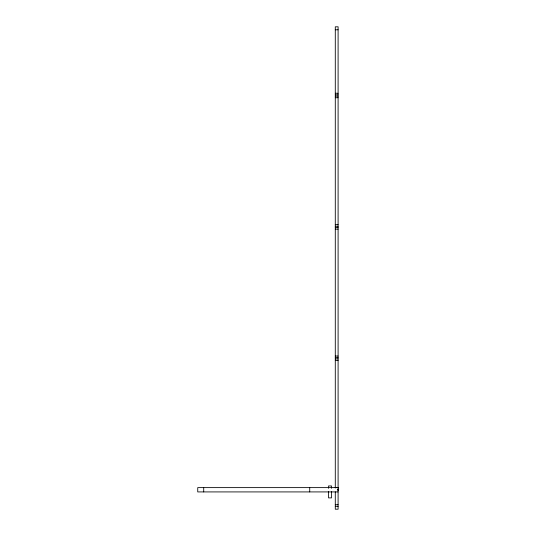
<?xml version="1.0" encoding="UTF-8"?>
<svg xmlns="http://www.w3.org/2000/svg" width="536" height="536" viewBox="0 0 536 536"><rect width="100%" height="100%" fill="white"/><g stroke="black" fill="none" stroke-linecap="round" stroke-linejoin="round"><path stroke-width="0.8" d="M337.861 489.308L338.263 489.194M335.288 29.788L338.095 29.788M335.288 93.251L338.095 93.251M335.288 94.859L338.095 94.859M335.288 96.118L338.095 96.118M335.288 97.726L338.095 97.726M335.288 224.644L338.095 224.644M335.288 226.252L338.095 226.252M335.288 227.519L338.095 227.519M335.288 229.127L338.095 229.127M335.288 356.045L338.095 356.045M335.288 357.653L338.095 357.653M335.288 358.912L338.095 358.912M335.288 360.52L338.095 360.52M335.288 487.438L338.095 487.438M338.095 487.619L197.744 487.619L197.737 491.921L338.095 491.921M337.861 489.562L338.263 489.562M337.861 489.837L338.263 489.837M335.288 504.718L338.095 504.718M335.288 506.326L338.095 506.326M337.861 490.092L338.263 490.212M338.263 488.819L338.263 490.581M335.288 488.021L335.288 26.82L338.095 26.8L338.095 509.2L335.288 509.2L335.288 491.807M331.529 488.336L331.529 485.951L328.541 485.951L328.541 488.336M331.529 491.525L331.529 497.89L328.541 497.89L328.541 491.525M309.728 487.619L309.728 491.921M203.714 487.619L203.714 491.921"/></g></svg>
